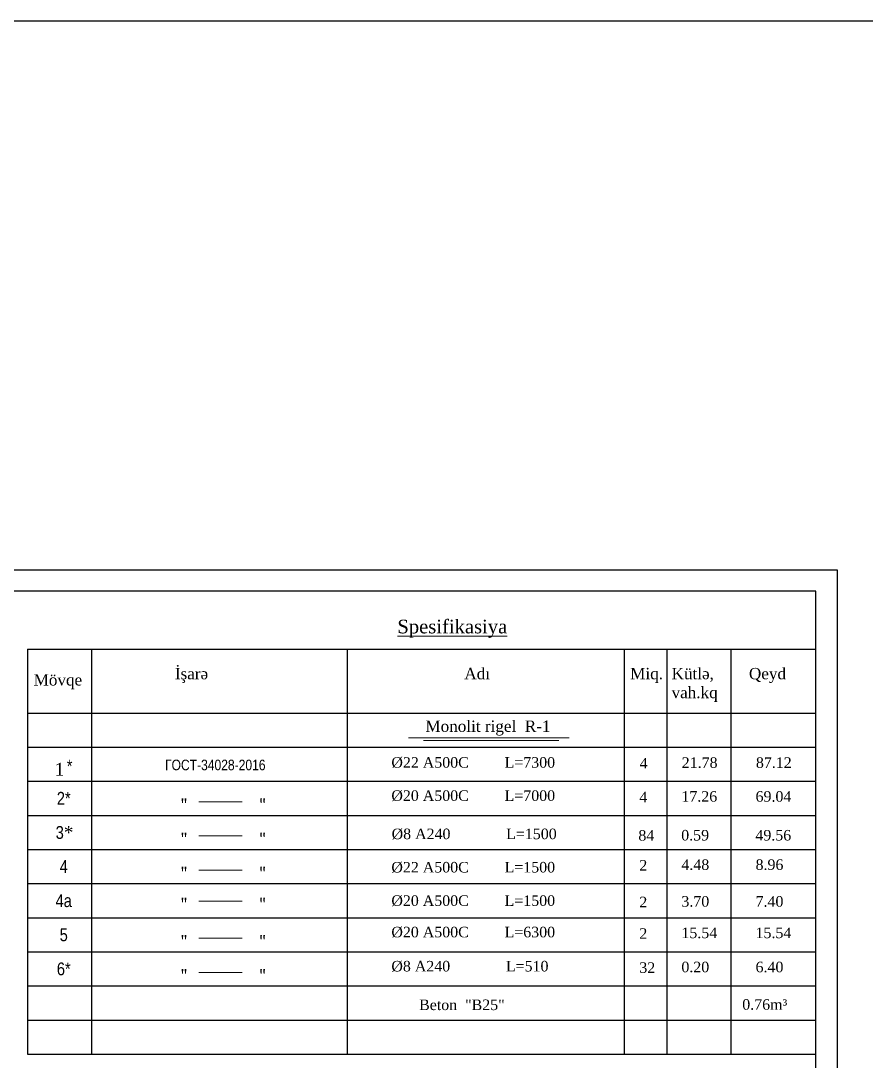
# Model space of a CAD drawing. Header units: millimetres. Extents: x -149347 to 251215, y -2929184 to -2541447.
# Drawn here: x 87829 to 106920, y -2564930 to -2541447 of the extents above; entities that cross this region are included whole.
import ezdxf

# ---------------------------------------------------------------- set-up
doc = ezdxf.new("R2010")
doc.units = ezdxf.units.MM
doc.layers.add('A-Wall', color=7, linetype='Continuous', lineweight=30)
doc.styles.add('style6', font='ARIALN.TTF', dxfattribs={"height": 300})

# ---------------------------------------------------------------- blocks, each defined once
blk = doc.blocks.new('mekteb')
at = {"color": 0, "lineweight": 25}
for p, q in [((99643, -1821466), (139843, -1821466)), ((139843, -1821466), (139843, -1849866))]:
    blk.add_line(p, q, dxfattribs=at)
at = {"color": 0, "lineweight": 25, "ltscale": 15}
for p, q in [((139343, -1821966), (101643, -1821966)), ((139343, -1849366), (139343, -1821966))]:
    blk.add_line(p, q, dxfattribs=at)

msp = doc.modelspace()

# ---------------------------------------------------------------- linework, layer by layer
for p, q in [((87978.78491, -2555628.12017), (105785.05933, -2555628.12017)), ((87978.78491, -2555628.12017), (87978.78491, -2564771.88271)), ((89422.53689, -2555628.12017), (89422.53689, -2564771.88271)), ((95197.54481, -2555628.12017), (95197.54481, -2564771.88271)), ((101453.80339, -2555628.12017), (101453.80339, -2564771.88271)), ((102416.30471, -2555628.12017), (102416.30471, -2564771.88271)), ((103860.05669, -2555628.12017), (103860.05669, -2564771.88271)), ((87978.78491, -2557071.87215), (105785.05933, -2557071.87215)), ((87978.78491, -2557841.8732), (105785.05933, -2557841.8732)), ((87978.78491, -2558611.87426), (105785.05933, -2558611.87426)), ((87978.78491, -2558611.87426), (105785.05933, -2558611.87426)), ((87978.78491, -2559381.87531), (105785.05933, -2559381.87531)), ((87978.78491, -2560151.87637), (105785.05933, -2560151.87637)), ((87978.78491, -2560921.87743), (105785.05933, -2560921.87743)), ((87978.78491, -2561691.87848), (105785.05933, -2561691.87848)), ((87978.78491, -2562461.87954), (105785.05933, -2562461.87954)), ((87978.78491, -2563231.8806), (105785.05933, -2563231.8806)), ((87978.78491, -2564001.88165), (105785.05933, -2564001.88165)), ((87978.78491, -2564771.88271), (105785.05933, -2564771.88271))]:
    msp.add_line(p, q)
at = {"lineweight": 9, "ltscale": 0.01}
for p, q in [((96581.03458, -2557632.23644), (100210.80274, -2557632.23644)), ((96924.20756, -2557691.01264), (99979.40055, -2557691.01264))]:
    msp.add_line(p, q, dxfattribs=at)
at = {"color": 7, "lineweight": 15, "ltscale": 80}
for p, q in [((91850.26673, -2559076.37614), (92826.43281, -2559076.37614)), ((91850.26673, -2559076.37614), (92826.43281, -2559076.37614)), ((91850.26673, -2559846.3772), (92826.43281, -2559846.3772)), ((91850.26673, -2559846.3772), (92826.43281, -2559846.3772)), ((91850.26673, -2560616.37825), (92826.43281, -2560616.37825)), ((91850.26673, -2560616.37825), (92826.43281, -2560616.37825)), ((91850.26673, -2561314.7479), (92826.43281, -2561314.7479)), ((91850.26673, -2561314.7479), (92826.43281, -2561314.7479)), ((91850.26673, -2562156.38037), (92826.43281, -2562156.38037)), ((91850.26673, -2562156.38037), (92826.43281, -2562156.38037)), ((91850.26673, -2562926.38142), (92826.43281, -2562926.38142)), ((91850.26673, -2562926.38142), (92826.43281, -2562926.38142))]:
    msp.add_line(p, q, dxfattribs=at)
at = {"color": 3, "lineweight": 30, "ltscale": 15}
msp.add_lwpolyline([(-91597.80098, -2541447.34864), (251214.7936, -2541447.34864), (251214.7936, -2929183.96085), (-91597.80098, -2929183.96085)], close=True, dxfattribs=at)

# ---------------------------------------------------------------- block references
at = {"lineweight": 15, "xscale": 0.962501317234829, "yscale": 0.962501317234829, "zscale": 0.962501317234829}
msp.add_blockref('mekteb', (-28332.96186, -800673.45537), dxfattribs=at)

# ---------------------------------------------------------------- texts
at = {"lineweight": 9, "attachment_point": 1, "style": 'style6'}
for s, insert, char_height, width in [('\\pxt17;{\\fTimes New Roman|b0|i0|c238|p18;\\LSpesifikasiya}', (96333.16553, -2554965.25948), 308.0004225, 15776.91961), ('{\\fTimes New Roman|b0|i0|c238|p18;İşarə}', (91307.41447, -2556053.47907), 256, 6256.0083321), ('{\\fTimes New Roman|b0|i0|c238|p18;Adı}', (97844.78258, -2556053.47907), 256, 6256.0083321), ('{\\fTimes New Roman|b0|i0|c238|p18;Miq.}', (101590.55227, -2556053.47907), 256, 6256.0083321), ('{\\fTimes New Roman|b0|i0|c238|p18;Kütlə,\\Pvah.kq}', (102525.31485, -2556053.47907), 256, 6256.0083321), ('{\\fTimes New Roman|b0|i0|c238|p18;Qeyd}', (104271.87975, -2556053.47907), 256, 6256.0083321), ('{\\fTimes New Roman|b0|i0|c238|p18;Mövqe}', (88118.73596, -2556194.51184), 256, 6256.0083321), ('{\\fTimes New Roman|b0|i0|c0|p18;Monolit rigel  R-\\fTimes New Roman|b0|i0|c238|p18;1}', (96966.27753, -2557240.59334), 256, 6256.0083321), ('ГOCT-34028-2016', (91088.141, -2558124.42392), 238, 6151.4558171), ('{\\fTimes New Roman|b0|i0|c204|p18;Ø\\fTimes New Roman|b0|i0|c238|p18;22 \\fTimes New Roman|b0|i0|c204|p18;A500C\\fTimes New Roman|b0|i0|c238|p18;         L=7\\fTimes New Roman|b0|i0|c0|p18;300}', (96197.51425, -2558067.7836), 238, 6151.4558171), ('{\\fTimes New Roman|b0|i0|c204|p18;Ø\\fTimes New Roman|b0|i0|c238|p18;20 \\fTimes New Roman|b0|i0|c204|p18;A500C\\fTimes New Roman|b0|i0|c238|p18;         L=7\\fTimes New Roman|b0|i0|c0|p18;000}', (96197.51425, -2558816.44677), 238, 6151.4558171), ('{\\fTimes New Roman|b0|i0|c204|p18;Ø\\fTimes New Roman|b0|i0|c238|p18;8 \\fTimes New Roman|b0|i0|c204|p18;А\\fTimes New Roman|b0|i0|c238|p18;240    \\fTimes New Roman|b0|i0|c0|p18;          \\fTimes New Roman|b0|i0|c238|p18;L=1\\fTimes New Roman|b0|i0|c0|p18;5\\fTimes New Roman|b0|i0|c238|p18;0\\fTimes New Roman|b0|i0|c0|p18;0}', (96203.64809, -2559680.67446), 238, 5496.3448045), ('{\\fTimes New Roman|b0|i0|c204|p18;Ø\\fTimes New Roman|b0|i0|c238|p18;22 \\fTimes New Roman|b0|i0|c204|p18;A500C\\fTimes New Roman|b0|i0|c238|p18;         L=15\\fTimes New Roman|b0|i0|c0|p18;00}', (96197.51425, -2560432.95274), 238, 6151.4558171), ('{\\fTimes New Roman|b0|i0|c204|p18;Ø\\fTimes New Roman|b0|i0|c238|p18;2\\fTimes New Roman|b0|i0|c0|p18;0\\fTimes New Roman|b0|i0|c238|p18; \\fTimes New Roman|b0|i0|c204|p18;A500C\\fTimes New Roman|b0|i0|c238|p18;         L=15\\fTimes New Roman|b0|i0|c0|p18;00}', (96197.51425, -2561186.1447), 238, 6151.4558171), ('{\\fTimes New Roman|b0|i0|c204|p18;Ø\\fTimes New Roman|b0|i0|c238|p18;20 \\fTimes New Roman|b0|i0|c204|p18;A500C\\fTimes New Roman|b0|i0|c238|p18;         L=6300}', (96197.51425, -2561896.451), 238, 6151.4558171), ('{\\fTimes New Roman|b0|i0|c204|p18;Ø\\fTimes New Roman|b0|i0|c238|p18;8 \\fTimes New Roman|b0|i0|c204|p18;A240\\fTimes New Roman|b0|i0|c238|p18;              L=51\\fTimes New Roman|b0|i0|c0|p18;0}', (96197.51425, -2562666.45205), 238, 6151.4558171), ('{\\fTimes New Roman|b0|i0|c0|p18;Beton  "B2\\fTimes New Roman|b0|i0|c238|p18;5\\fTimes New Roman|b0|i0|c0|p18;"}', (96824.22688, -2563538.60795), 238, 5496.3448045)]:
    msp.add_mtext(s, dxfattribs=dict(at, insert=insert, char_height=char_height, width=width))
at = {"insert": (88867.85183, -2558127.71232), "char_height": 288.7504, "width": 3629.0742588, "attachment_point": 1, "style": 'style6'}
msp.add_mtext('*', dxfattribs=at)
at = {"color": 7, "lineweight": 9, "char_height": 238, "width": 1645.9958381, "attachment_point": 1, "style": 'style6'}
for s, insert in [('{\\fTimes New Roman|b0|i0|c0|p18;4}', (101804.37882, -2558085.455)), ('{\\fTimes New Roman|b0|i0|c238|p18;21.78}', (102754.30553, -2558071.32897)), ('{\\fTimes New Roman|b0|i0|c0|p18;87.12}', (104429.19684, -2558071.32897)), ('{\\fTimes New Roman|b0|i0|c0|p18;4}', (101796.87342, -2558848.96678)), ('{\\fTimes New Roman|b0|i0|c238|p18;17.26}', (102746.80013, -2558834.84076)), ('{\\fTimes New Roman|b0|i0|c0|p18;69.04}', (104421.69144, -2558834.84076)), ('{\\fTimes New Roman|b0|i0|c238|p18;84}', (101775.47185, -2559715.02615)), ('{\\fTimes New Roman|b0|i0|c238|p18;0.59}', (102742.84898, -2559710.52113)), ('{\\fTimes New Roman|b0|i0|c0|p18;49.56}', (104417.74029, -2559710.52113)), ('{\\fTimes New Roman|b0|i0|c0|p18;2}', (101796.87342, -2560388.9689)), ('{\\fTimes New Roman|b0|i0|c238|p18;4.48}', (102746.80013, -2560374.84287)), ('{\\fTimes New Roman|b0|i0|c0|p18;8.96}', (104421.69144, -2560374.84287)), ('{\\fTimes New Roman|b0|i0|c0|p18;2}', (101796.87342, -2561218.66471)), ('{\\fTimes New Roman|b0|i0|c0|p18;3.70}', (102746.80013, -2561204.53868)), ('{\\fTimes New Roman|b0|i0|c0|p18;7.40}', (104421.69144, -2561204.53868)), ('{\\fTimes New Roman|b0|i0|c238|p18;2}', (101796.87342, -2561928.97101)), ('{\\fTimes New Roman|b0|i0|c238|p18;15.54}', (102746.80013, -2561914.84498)), ('{\\fTimes New Roman|b0|i0|c238|p18;15.54}', (104421.69144, -2561914.84498)), ('{\\fTimes New Roman|b0|i0|c238|p18;32}', (101796.87342, -2562698.97207)), ('{\\fTimes New Roman|b0|i0|c238|p18;0.20}', (102746.80013, -2562684.84604)), ('{\\fTimes New Roman|b0|i0|c0|p18;6.40}', (104421.69144, -2562684.84604)), ('{\\fTimes New Roman|b0|i0|c0|p18;0.\\fTimes New Roman|b0|i0|c238|p18;76m\\fTimes New Roman|b0|i0|c0|p18;³}', (104121.13076, -2563530.55619))]:
    msp.add_mtext(s, dxfattribs=dict(at, insert=insert))
at = {"color": 7, "lineweight": 15, "ltscale": 80, "char_height": 330, "attachment_point": 1, "style": 'style6'}
for insert in [(91447.06364, -2558998.61532), (91447.06364, -2558998.61532), (93222.55767, -2558998.61532), (93222.55767, -2558998.61532), (91447.06364, -2559768.61637), (91447.06364, -2559768.61637), (93222.55767, -2559768.61637), (93222.55767, -2559768.61637), (91447.06364, -2560538.61743), (91447.06364, -2560538.61743), (93222.55767, -2560538.61743), (93222.55767, -2560538.61743), (91447.06364, -2561236.98707), (91447.06364, -2561236.98707), (93222.55767, -2561236.98707), (93222.55767, -2561236.98707), (91447.06364, -2562078.61954), (91447.06364, -2562078.61954), (93222.55767, -2562078.61954), (93222.55767, -2562078.61954), (91447.06364, -2562848.6206), (91447.06364, -2562848.6206), (93222.55767, -2562848.6206), (93222.55767, -2562848.6206)]:
    msp.add_mtext_dynamic_manual_height_columns('{\\fArial Narrow|b0|i0|c238|p34;"}', width=212.2147977, gutter_width=1500, heights=[0], dxfattribs=dict(at, insert=insert))
at = {"layer": 'A-Wall', "color": 0, "width": 17920.4313668, "attachment_point": 2, "style": 'style6'}
for s, insert, char_height in [('{\\fTimes New Roman|b0|i0|c238|p18; 1}', (88647.79993, -2558196.00214), 288.7503961), ('\\pxt32;{\\fTimes New Roman|b0|i0|c238|p18; \\fTimes New Roman|b0|i0|c0|p18;  }2*', (88634.9858, -2558852.67864), 288.7503961), ('  3{\\fTimes New Roman|b0|i0|c0|p18;*  }', (88725.54922, -2559623.2355), 288.7503961), ('\\pxt32;{\\fTimes New Roman|b0|i0|c238|p18; \\fTimes New Roman|b0|i0|c0|p18;  \\fArial Narrow|b0|i0|c238|p34;4}', (88634.9858, -2560392.68075), 288.75039611), ('\\pxt32;{\\fTimes New Roman|b0|i0|c238|p18; \\fTimes New Roman|b0|i0|c0|p18;  \\fArial Narrow|b0|i0|c238|p34;4}a', (88634.9858, -2561162.68181), 288.75039611), ('\\pxt32;{\\fTimes New Roman|b0|i0|c238|p18; \\fTimes New Roman|b0|i0|c0|p18;  \\fArial Narrow|b0|i0|c238|p34;5}', (88634.9858, -2561932.68287), 288.75039611), ('\\pxt32;{\\fTimes New Roman|b0|i0|c238|p18; \\fTimes New Roman|b0|i0|c0|p18;  \\fArial Narrow|b0|i0|c238|p34;6}*', (88634.9858, -2562702.68392), 288.75039611)]:
    msp.add_mtext(s, dxfattribs=dict(at, insert=insert, char_height=char_height))

doc.saveas('drawing.dxf')
